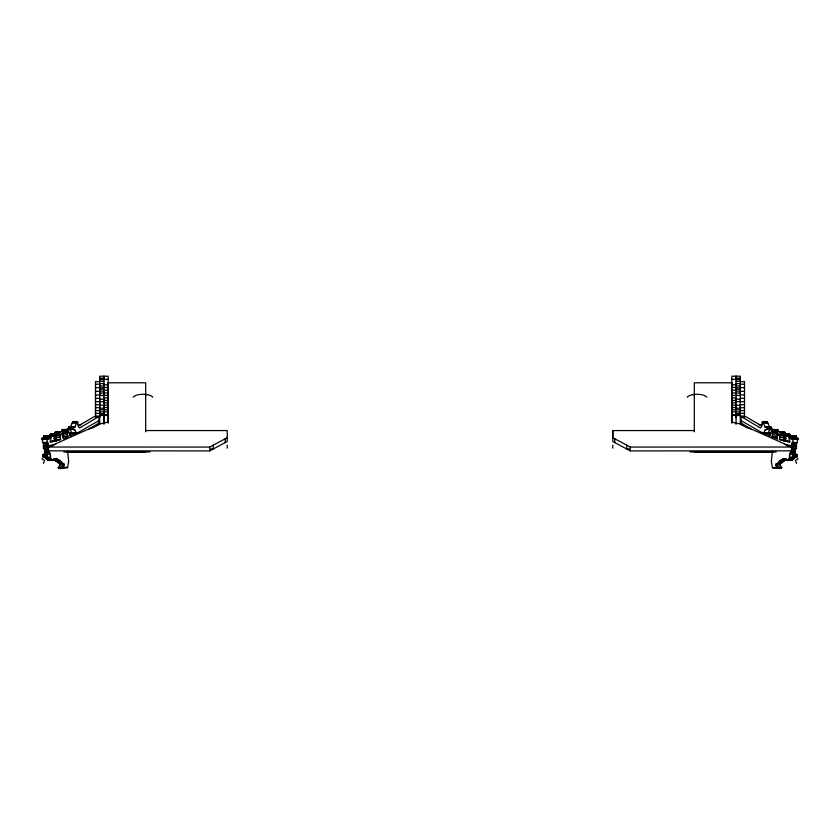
<?xml version="1.0" encoding="UTF-8"?>
<svg xmlns="http://www.w3.org/2000/svg" width="840" height="840" viewBox="0 0 840 840"><rect width="100%" height="100%" fill="white"/><g stroke="black" fill="none" stroke-linecap="round" stroke-linejoin="round"><path stroke-width="1.26" d="M107.027 422.331L100.317 423.78L48.531 447.038L48.531 450.849L209.716 450.901L227.22 441.515L227.22 430.563L145.677 430.553M95.508 414.435L95.508 415.622M95.498 411.642L95.508 412.755M95.498 408.755L95.508 409.763M95.498 403.337L95.498 402.822M95.498 400.092L95.498 399.473M99.719 416.955L99.719 411.863L108.15 411.81M99.719 405.101L99.719 408.251L103.939 408.251L103.939 409.784L99.719 409.784L99.719 407.988M99.719 395.588L99.719 393.036L103.939 393.036L103.939 395.472L99.719 395.472M99.719 381.749L95.498 381.518L95.508 417.281M103.939 415.506L103.939 424.337M103.939 411.863L103.939 414.855L99.719 414.855M103.939 408.251L103.939 399.242L99.719 399.242M103.939 379.397L103.939 376.194L103.95 423.213M145.677 431.834L145.688 382.778L108.15 382.778L108.15 422.331L107.468 422.331M209.716 450.901L209.716 447.069L227.22 437.693M213.266 445.169L213.266 449.001L210.662 449.001M225.225 442.586L225.225 438.753M227.22 445.179L227.22 448.151M612.78 448.151L612.78 445.179M731.84 423.192L731.85 376.194L740.282 376.194L740.282 381.308L736.061 381.266M736.061 424.337L736.061 376.194L736.061 379.397M740.282 424.221L740.282 378.641M744.492 417.281L744.502 381.507L740.282 381.749M772.391 451.364L771.341 461.454L772.422 467.67L777.683 467.513L772.422 467.659L781.536 468.479L781.756 467.596A4.064 2.877 -90 0 1 780.518 465.728L780.465 465.518A4.799 3.392 -90 0 1 780.318 464.867L780.213 463.89L786.534 459.092M747.6 428.054L741.122 424.483L741.143 416.546L745.615 416.546L761.187 425.659L758.562 424.358M791.5 437.367L789.254 437.367A1.365 0.966 -90 0 0 788.981 438.197L788.97 438.638A1.155 0.819 -90 0 1 789.17 439.562L789.359 440.181A2.058 1.449 -90 0 1 789.59 440.874A4.41 3.119 -90 0 1 789.631 442.292L779.425 439.373A1.502 1.06 -90 0 0 779.489 438.764A1.47 1.04 -90 0 1 779.678 438.302A1.228 0.871 -90 0 0 779.793 437.703L779.95 437.304A1.092 0.777 -90 0 0 780.056 436.716A2.121 1.502 -90 0 0 779.583 435.624L780.139 434.647A2.898 2.047 -90 0 0 780.087 435.257L784.571 435.257A1.05 0.745 -90 0 0 784.938 434.637A1.334 0.945 -90 0 0 784.97 434.291M785.337 440.223L783.856 439.373A1.502 1.06 -90 0 0 783.962 438.764A1.47 1.04 -90 0 1 784.161 438.302A1.228 0.871 -90 0 0 784.266 437.766L784.424 437.304A1.092 0.777 -90 0 0 784.529 436.716A2.121 1.502 -90 0 0 784.056 435.624L784.077 434.711M791.543 445.032L792.099 448.581L796.572 448.581L796.047 445.043L791.543 445.032L792.351 442.481A6.773 4.788 -90 0 0 792.95 441.252A1.575 1.113 -90 0 0 793.107 440.076L793.044 439.079L797.979 439.278A1.06 0.745 -90 0 0 797.979 438.764L796.961 438.039M795.932 448.592L795.942 446.492M796.037 447.909L796.824 442.491A6.773 4.788 -90 0 0 797.433 441.252A1.575 1.113 -90 0 0 797.58 440.076L797.811 439.457M797.822 457.989L797.811 459.218L795.375 460.435L796.603 463.418M795.459 438.007L797.696 437.934L792.698 437.871L792.225 439.73L791.837 437.22M50.809 434.679A1.312 0.924 90 0 0 50.557 433.86L55.041 433.86A1.312 0.924 90 0 1 55.293 434.753L55.43 435.981A2.216 1.565 90 0 1 55.66 436.874A1.407 0.997 90 0 1 55.566 437.63L55.755 438.354A2.699 1.911 90 0 1 56.333 439.288L56.081 439.488A4.609 3.255 90 0 1 55.493 439.435L55.419 439.667A1.869 1.323 90 0 0 56.112 440.391L56.553 440.822L50.368 442.292A4.41 3.119 90 0 1 50.41 440.874A2.058 1.449 90 0 1 50.642 440.181L50.831 439.562A1.155 0.819 90 0 1 51.009 438.69L51.041 438.27A1.365 0.966 90 0 0 50.746 437.367L48.499 437.367M92.4 428.054L98.879 424.483L98.858 416.546L94.385 416.546L78.813 425.659L81.438 424.358M68.093 433.01L70.329 433.02L69.783 433.577A3.581 2.531 90 0 0 69.52 432.873L69.048 432.138A3.15 2.226 90 0 0 68.712 431.812C67.715 427.287 65.09 431.634 67.63 432.096A1.89 1.334 90 0 1 67.347 433.072L67.452 434.175A2.415 1.701 90 0 1 67.567 434.963L67.589 435.057A1.732 1.228 90 0 1 67.924 436.118C65.677 439.299 61.52 440.265 63.452 436.118A1.732 1.228 90 0 0 63.157 435.151L63.095 434.963A2.415 1.701 90 0 0 62.979 434.175L62.853 433.136A1.89 1.334 90 0 0 63.147 432.096L62.738 431.172M777.42 438.89L772.338 437.105L772.075 436.118A1.732 1.228 -90 0 1 772.37 435.151L772.433 434.963A2.415 1.701 -90 0 1 772.548 434.175L772.663 433.062A1.89 1.334 -90 0 1 772.38 432.096C774.869 431.582 772.286 427.298 771.288 431.812A3.15 2.226 -90 0 0 770.952 432.138L770.48 432.863A3.581 2.531 -90 0 0 770.217 433.577L770.585 433.471M789.978 436.244C791.826 436.139 789.285 432.327 786.744 434.637M70.329 433.01L70.361 435.435A2.394 1.691 90 0 1 70.119 435.75L79.233 431.959L98.868 420.63M44.09 436.233L43.586 436.139A1.67 1.186 90 0 0 43.722 436.663L48.195 436.663A1.67 1.186 90 0 1 48.069 436.128L48.573 436.506A3.16 2.236 90 0 1 48.867 437.252A1.628 1.155 90 0 1 49.035 437.987L49.087 438.207A1.218 0.861 90 0 1 49.193 438.784L48.741 438.858M777.158 438.931L776.696 436.233A2.373 1.68 -90 0 0 776.99 436.548L777.861 435.55M43.617 437.955L43.68 437.315M45.339 452.624L45.16 451.332L46.284 449.327L43.428 448.592L43.418 445.431L47.891 445.431L48.458 445.032L47.649 442.481A6.773 4.788 90 0 1 47.051 441.252A1.575 1.113 90 0 1 46.893 440.076L46.956 439.079L42.021 439.278A1.06 0.745 90 0 1 42.021 438.774L42.305 437.997L47.303 437.871L47.775 439.73L48.184 437.136M789.191 434.679A1.312 0.924 -90 0 1 789.443 433.85L784.959 433.85A1.312 0.924 -90 0 0 784.707 434.753L784.602 436.034A2.216 1.565 -90 0 0 784.34 436.874A1.407 0.997 -90 0 0 784.434 437.63L784.266 438.312A2.699 1.911 -90 0 0 783.668 439.288L783.92 439.488A4.609 3.255 -90 0 0 784.508 439.435L784.581 439.667A1.869 1.323 -90 0 1 783.888 440.391L783.447 440.822L787.92 440.822M54.957 434.133L53.771 435.572L54.495 436.244A1.365 0.966 90 0 1 54.338 437.64A1.228 0.861 90 0 0 54.023 438.281A3.864 2.73 90 0 0 54.17 439.625L54.526 441.409L50.043 441.409M777.063 468.479L777.284 467.596A4.064 2.877 -90 0 1 776.034 465.728L775.981 465.518A4.799 3.392 -90 0 1 775.845 464.867C778.544 462.336 782.439 456.55 787.017 460.341L789.38 458.451L789.579 453.474L790.828 452.624L795.302 452.634L795.49 451.332L794.42 450.167L794.798 448.906L791.784 449.327L792.908 451.332L792.729 452.624M791.847 437.724L796.383 437.955M55.157 432.537L55.325 432.39A1.46 1.029 90 0 1 55.566 431.781L60.239 431.687L60.501 432.317A2.982 2.111 90 0 0 60.9 432.726A1.166 0.819 90 0 1 61.131 433.325L63.011 436.548A2.373 1.68 90 0 0 63.231 436.296L67.809 436.495M71.715 423.602L71.589 424.473M783.437 440.664L784.707 440.486M62.58 431.151L62.38 431.77L62.276 429.566L67.483 429.524L62.276 429.576M55.902 458.84C58.916 459.344 62.286 462.315 64.155 464.867A4.799 3.392 90 0 1 64.019 465.518L63.956 465.728A4.064 2.877 90 0 1 62.716 467.596L62.937 468.479L66.087 467.292L67.578 467.67L68.66 461.454L67.609 451.364M53.256 434.637C50.652 432.369 48.163 436.139 50.022 436.244M49.728 436.391L54.316 436.464L52.952 436.265M45.948 453.474L44.699 452.634L44.51 451.332L45.581 450.167L45.203 448.906L48.216 449.327L47.093 451.332L47.271 452.624M765.25 429.996L766.29 429.733A1.292 0.913 -90 0 0 766.794 429.366L766.962 428.106A1.691 1.197 -90 0 0 766.752 427.98L766.111 427.056A3.003 2.121 -90 0 0 765.461 426.972L764.589 426.731A3.433 2.425 -90 0 1 764.621 425.733L763.329 423.161L768.201 423.402M741.132 420.63L760.767 431.959L769.881 435.75A2.394 1.691 -90 0 1 769.639 435.435L769.671 433.01L771.908 433.01M766.909 429.125L771.393 429.125L771.519 428.169A1.691 1.197 -90 0 0 771.151 427.959L766.647 427.98M793.002 439.215L797.591 439.226M772.191 436.495L776.549 436.118A1.732 1.228 -90 0 1 776.843 435.151L776.905 434.963A2.415 1.701 -90 0 1 777.021 434.175L777.147 433.136A1.89 1.334 -90 0 1 776.853 432.096L777.263 431.183M793.338 439.457L793.506 439.278A1.06 0.745 -90 0 0 793.506 438.764L792.698 437.871M54.663 433.86L55.083 432.632M55.03 434.291A1.334 0.945 90 0 0 55.062 434.637A1.05 0.745 90 0 0 55.43 435.267L59.913 435.257A1.05 0.745 90 0 1 59.546 434.637A1.334 0.945 90 0 1 59.504 434.291A1.848 1.312 90 0 1 59.23 434.018L59.85 432.358A1.46 1.029 90 0 1 60.039 431.781L55.923 431.991M63.147 432.096L67.641 431.918M54.548 434.616L53.067 434.637M790.828 452.624L791.007 451.332L795.49 451.332M791.889 459.218L791.291 458.042L788.918 460.341L785.81 459.144M794.661 452.624L794.84 451.332L793.716 449.327L796.572 448.592M792.771 454.745L797.034 454.87L796.824 456.614L795.596 457.475A1.208 0.861 -90 0 0 794.997 457.748L790.976 457.737A1.208 0.861 -90 0 1 791.564 457.464L793.075 455.942L793.013 454.86L792.089 454.398A1.607 1.134 -90 0 0 791.123 453.201L790.02 453.474L789.779 458.462A2.877 2.037 -90 0 0 790.965 457.727M53.466 459.092L55.461 460.856L60.606 460.981M71.537 424.526L70.907 425.744A3.433 2.425 90 0 1 70.938 426.731L70.686 427.119M796.961 438.942L796.708 439.74M785.337 433.86L780.675 433.388L780.202 432.39A1.46 1.029 -90 0 0 779.961 431.781L784.434 431.781A1.46 1.029 -90 0 1 784.634 432.358L784.844 432.537M74.749 429.996L73.71 429.733A1.292 0.913 90 0 1 73.206 429.366L68.607 429.125L68.481 428.169A1.691 1.197 90 0 1 68.849 427.959C82.593 427.623 64.596 428.022 69.405 427.056A3.003 2.121 90 0 1 70.067 426.983L70.539 427.119M73.269 427.675L73.889 427.056A3.003 2.121 90 0 1 74.54 426.972L75.411 426.731A3.433 2.425 90 0 0 75.38 425.733L77.165 421.596A1.386 0.977 90 0 1 77.763 422.016A1.774 1.25 90 0 1 77.983 423.843A1.428 1.008 90 0 0 78.026 424.872M795.911 436.233L796.415 436.139A1.67 1.186 -90 0 1 796.278 436.663L791.805 436.663A1.67 1.186 -90 0 0 791.931 436.128L791.448 436.58A3.16 2.236 -90 0 0 791.133 437.241A1.628 1.155 -90 0 0 790.965 437.987L790.913 438.207A1.218 0.861 -90 0 0 790.808 438.784L791.259 438.858M778.964 468.479L779.184 467.596A4.064 2.877 -90 0 1 777.935 465.728L777.882 465.518A4.799 3.392 -90 0 1 777.746 464.867L777.641 463.89L784.602 459.092M780.896 468.489L781.116 467.596A4.2 2.972 -90 0 1 779.667 464.867C780.759 462.525 784.15 460.1 786.618 459.501M42.189 439.457L42.42 440.076A1.575 1.113 90 0 0 42.567 441.252A6.773 4.788 90 0 0 43.176 442.491L43.963 447.909M59.913 435.257A2.898 2.047 90 0 0 59.861 434.647L60.417 435.624A2.121 1.502 90 0 0 59.945 436.716A1.092 0.777 90 0 0 60.05 437.304L60.218 437.703A1.228 0.871 90 0 0 60.323 438.302A1.47 1.04 90 0 1 60.512 438.764A1.502 1.06 90 0 0 60.627 439.373L56.553 440.822L52.08 440.822M46.662 439.457L46.494 439.278A1.06 0.745 90 0 1 46.494 438.764L47.303 437.871M769.514 427.067L769.871 426.962A3.003 2.121 -90 0 1 770.595 427.056L771.299 427.602L766.825 427.592M773.388 429.965L777.903 430.028L777.662 431.75L777.42 431.151M63.284 436.527L63.189 437.105L67.746 437M773.567 430.385L778.071 430.427M772.254 437L776.811 437.105L776.748 436.569M785.169 433.356L784.917 432.632M784.077 431.991L779.762 431.687L779.499 432.317A2.982 2.111 -90 0 1 779.1 432.726A1.166 0.819 -90 0 0 778.869 433.314L777.945 435.425M50.746 437.356L50.463 437.661A1.722 1.218 90 0 0 50.106 437.703L49.193 438.784M44.005 457.286L48.437 457.475A1.208 0.861 90 0 1 49.024 457.748L45.003 457.737A1.208 0.861 90 0 0 44.404 457.464L43.176 456.624L42.966 454.86L47.943 454.346A1.607 1.134 90 0 1 48.877 453.201L49.98 453.474L50.316 458.472A2.877 2.037 90 0 1 49.035 457.727M48.206 457.433L46.925 455.942L47.282 454.755M54.663 440.223L56.144 439.373A1.502 1.06 90 0 1 56.038 438.764A1.47 1.04 90 0 0 55.839 438.302A1.228 0.871 90 0 1 55.734 437.766L55.577 437.304A1.092 0.777 90 0 1 55.471 436.716A2.121 1.502 90 0 1 55.944 435.624L55.923 434.7M771.393 429.125L771.267 429.366A1.292 0.913 -90 0 1 770.763 429.733L769.734 430.007A2.489 1.764 -90 0 0 768.884 431.372A3.696 2.615 -90 0 1 768.537 432.274M42.378 439.299L46.998 439.215M772.569 434.102L777.074 434.038M46.242 445.841L46.001 448.581L47.785 448.896M66.99 429.471L62.402 429.702M66.759 431.613L62.276 431.624L66.78 431.718M69.479 433.314L70.423 433.367M77.165 421.596L72.692 421.596L72.188 423.171L76.629 423.181M73.122 429.167L73.038 428.106A1.691 1.197 90 0 1 73.248 427.98L73.458 428.022M785.862 436.044L790.608 435.918L785.505 436.244A1.365 0.966 -90 0 0 785.663 437.64A1.228 0.861 -90 0 1 785.977 438.281A3.864 2.73 -90 0 1 785.831 439.625L785.474 441.409L789.957 441.409M784.245 438.354L785.547 438.186M49.319 453.033L44.856 453.243A1.607 1.134 90 0 0 43.932 454.356L43.208 454.755M741.143 416.546L760.421 428.001L761.649 426.584A1.89 1.344 -90 0 0 761.786 425.964A1.901 1.344 -90 0 1 761.975 424.862M783.342 458.766L782.807 458.923M777.725 429.576L772.517 429.597L777.903 430.028M784.098 458.84L782.891 458.766M769.671 433.02L770.165 433.534M56.28 439.467L55.03 439.467L60.627 439.373M776.937 429.671L777.599 429.702M63.378 436.317L67.914 436.223M53.886 435.278L49.455 435.225M787.017 460.341L791.5 460.341L793.832 458.472A2.877 2.037 -90 0 0 794.986 457.727M791.9 460.026L793.832 458.462L790.85 460.341M45.108 451.657L45.98 450.692M777.735 431.351L773.377 431.298M43.418 445.431L48.458 445.032M771.215 427.675L766.542 428.022M98.858 416.546L79.58 428.001L78.383 426.626A1.89 1.344 90 0 1 78.215 425.964A1.901 1.344 90 0 0 78.026 424.872M98.847 423.003L89.208 429.104M777.882 431.036L773.409 431.036L778.008 430.889M55.325 432.39L59.85 432.358M69.752 434.364L72.492 433.115L75.852 433.115M54.191 459.144L51.083 460.341L48.71 458.042L48.111 459.218M784.739 440.381L783.489 440.381M45.014 457.737A2.877 2.037 90 0 0 46.2 458.483L48.499 460.341L52.983 460.341L57.11 458.766M796.037 446.681L796.582 446.492L796.047 446.481M796.793 454.755L796.078 454.346A1.607 1.134 -90 0 0 795.154 453.201L790.682 453.033M55.703 444.339L47.891 445.882M52.941 445.757L48.437 446.681L43.418 446.492L43.963 446.681M773.189 429.576L777.242 429.555M792.215 448.896L794 448.581L793.758 445.841M777.998 430.721L773.525 430.721M687.236 397.142A10.342 4.242 0 0 1 692.864 394.611L694.911 394.349A10.342 4.242 0 0 1 706.85 397.142M692.864 394.622L694.312 394.433M54.926 432.925L59.504 432.905M785.064 434.185L786.093 435.907M793.8 458.472L789.38 458.451M763.035 433.115L767.928 433.104A3.497 2.468 -90 0 0 768.526 432.274M764.148 433.115L767.928 433.104M48.101 460.026L46.169 458.462L49.151 460.341M43.418 446.492L43.953 446.481M731.85 389.351L731.85 422.331L732.974 422.331M99.719 378.221L103.939 378.221M736.061 378.221L740.282 378.221L740.282 379.397L731.85 379.344M99.719 379.397L108.15 379.344M103.939 381.266L99.719 381.266L99.719 376.194L108.15 376.194L108.161 423.192M99.719 383.607L103.939 383.607M736.061 383.607L740.282 383.607M95.498 384.195L99.719 384.195M740.282 384.195L744.502 384.195M103.939 384.783L108.15 384.783M731.85 384.783L736.061 384.783M99.719 385.949L103.939 385.949M736.061 385.949L740.282 385.949M103.939 387.492L108.15 387.492M731.85 387.492L736.061 387.492M95.498 387.618L99.719 387.618M740.282 387.618L744.502 387.618M99.719 387.828L103.939 387.828M736.061 387.828L740.282 387.828M99.719 389.235L103.939 389.235M736.061 389.235L740.282 389.235M103.939 390.212L108.15 390.212M731.85 390.212L736.061 390.212M99.719 391.104L103.939 391.104M736.061 391.104L740.282 391.104M99.719 391.377L95.498 391.251M740.282 391.377L744.502 391.377M103.939 392.983L108.15 392.983M731.85 392.983L736.061 392.983M736.061 393.036L740.282 393.036M99.719 394.947L95.498 395.062M740.282 394.947L744.502 394.947M103.939 395.419L108.15 395.419M731.85 395.419L740.282 395.472M103.939 397.929L108.15 397.929M731.85 397.929L736.061 397.929M95.498 398.339L99.719 398.328M740.282 398.328L744.502 398.339M103.939 400.449L108.15 400.449M731.85 400.449L736.061 400.449M95.498 401.615L103.939 401.699M744.502 401.615L736.061 401.699L736.061 399.242L740.282 399.242L740.282 401.699M103.939 402.854L108.15 402.854M731.85 402.854L736.061 402.854M95.498 404.733L99.719 404.733M740.282 404.733L744.502 404.733M103.939 405.206L108.15 405.206M731.85 405.206L736.061 405.206M103.939 405.248L99.719 405.248L99.719 399.157M740.282 405.248L736.061 405.248L736.061 408.251L740.282 408.251L740.282 405.122M103.939 407.547L108.15 407.547M731.85 407.547L736.061 407.547M95.498 407.715L99.719 407.715M740.282 407.715L744.502 407.715M103.939 409.731L108.15 409.731M731.85 409.731L740.282 409.784M95.498 410.571L99.719 410.571M740.282 410.571L744.502 410.571M731.85 411.81L740.282 411.863L740.282 414.855L736.061 414.855L736.061 411.863M95.498 413.375L99.719 413.375M740.282 413.375L744.502 413.375M103.939 413.574L99.719 413.679M736.061 413.574L740.282 413.574M103.939 414.803L108.15 414.803M731.85 414.803L736.061 414.803M99.719 415.506L108.161 415.443M731.84 415.443L740.282 415.506M95.498 416.168L99.719 416.168M740.282 416.168L744.502 416.168M761.975 424.862A1.428 1.008 -90 0 0 762.017 423.843A1.774 1.25 -90 0 1 762.248 422.016A1.386 0.977 -90 0 1 762.836 421.586L767.308 421.596L767.718 423.087M70.938 426.731L75.411 426.731M764.589 426.731L769.314 427.119M68.838 427.119L73.889 427.056M766.111 427.056L771.162 427.119M68.691 427.298L73.941 427.182M766.059 427.182L771.309 427.298M68.66 427.445L73.133 427.445M766.868 427.445L771.341 427.445M68.239 428.169L72.965 428.169M767.036 428.169L771.76 428.169M68.177 428.295L72.65 428.295M767.351 428.295L771.824 428.295M68.187 428.484L72.67 428.484M767.329 428.484L771.813 428.484M62.097 430.028L66.612 429.965M61.961 430.385L66.434 430.385M62.002 430.721L66.476 430.721M732.533 422.331L739.683 423.78L791.469 447.038L791.469 450.849L630.284 450.901L612.78 441.515L612.78 430.563L694.323 430.553M61.992 430.889L66.591 431.036L62.118 431.036M62.223 431.298L66.696 431.298M773.241 431.613L777.725 431.624L773.22 431.718M772.359 431.918L776.843 432.012M780.202 432.39L784.675 432.39M55.052 432.684L59.525 432.684M780.476 432.684L784.949 432.684M780.591 432.915L785.159 433.02M68.66 429.219L68.733 429.366A1.292 0.913 90 0 0 69.237 429.733L70.266 430.007A2.489 1.764 90 0 1 71.117 431.382A3.696 2.615 90 0 0 71.463 432.274A3.497 2.468 90 0 0 72.072 433.104L76.965 433.115M59.325 433.388L54.831 433.356M769.577 433.367L770.522 433.314M62.927 434.038L67.431 434.102M59.504 434.291L53.382 434.322L54.611 434.364M780.087 435.257A1.05 0.745 -90 0 0 780.454 434.637A1.334 0.945 -90 0 0 780.497 434.291L786.618 434.322L785.389 434.364M60.176 434.48L59.388 434.501L59.965 434.742M779.825 434.48L780.612 434.501L780.034 434.742M785.452 434.543L786.933 434.637M52.826 434.826L54.075 434.826M785.925 434.826L787.175 434.826M56.091 435.183L60.575 435.183M779.425 435.183L783.909 435.183M786.114 435.278L790.545 435.225M52.521 435.572L53.771 435.572M55.944 435.624L60.417 435.624M69.825 435.729L71.085 435.729M768.915 435.729L770.175 435.729M779.583 435.624L784.056 435.624M786.23 435.572L787.479 435.572M43.659 435.907L48.426 435.887M53.938 435.907L49.287 435.834L54.138 436.044M791.574 435.887L796.341 435.907M43.596 436.044L48.132 435.907M791.868 435.907L796.404 436.044M49.896 436.254L54.369 436.254M772.149 436.306L776.622 436.306M785.631 436.254L790.104 436.317M787.049 436.265L785.642 436.359L790.272 436.443M55.577 437.304L60.05 437.304M779.95 437.304L784.424 437.304M43.68 437.724L48.153 437.724M54.401 437.861L55.807 437.987L54.485 438.07M785.6 437.861L784.193 437.987L785.516 438.07M44.541 438.007L42.305 437.934L43.04 438.039M54.453 438.186L55.734 438.312M42.095 438.449L46.568 438.449M793.433 438.449L797.905 438.449M42.105 438.606L46.578 438.606M793.422 438.606L797.895 438.606M42.021 438.764L46.494 438.764M793.506 438.764L797.979 438.764M42.021 439.278L47.029 439.331M779.425 439.373L784.97 439.467L783.678 439.415M792.971 439.331L797.979 439.278M55.849 439.761L60.323 439.761M779.678 439.761L784.15 439.761M55.262 440.381L56.511 440.381M55.293 440.486L56.563 440.591M43.176 442.491L47.649 442.481M792.351 442.481L796.824 442.491M43.249 443.048L47.723 443.048M792.278 443.048L796.75 443.048M43.523 443.646L47.995 443.646M792.005 443.646L796.477 443.646M791.837 444.738L796.32 444.738M792.11 445.431L796.582 445.431L796.047 445.043M796.582 446.492L791.564 446.681L787.059 445.757M48.531 447.038L209.716 447.069M612.78 437.693L630.284 447.069L791.469 447.038M43.428 448.581L47.901 448.581L47.891 445.431M629.339 449.001L626.735 449.001L626.735 445.169M45.644 449.327L48.216 449.327M791.784 449.327L794.356 449.327M45.581 450.167L48.163 450.156M791.837 450.156L794.42 450.167M44.51 451.332L48.993 451.332L49.172 452.624L50.421 453.474L50.62 458.451L52.983 460.341M66.454 451.952L145.677 451.941M694.323 451.941L773.546 451.952M63.851 451.973L149.898 451.952M690.102 451.952L776.15 451.973M44.699 452.634L49.172 452.624M44.856 453.233L48.877 453.233M791.123 453.233L795.144 453.233M43.922 454.346L47.943 454.346M792.089 454.398L796.078 454.346M42.966 454.86L46.988 454.86M793.013 454.86L797.034 454.86M42.913 455.028L46.935 455.028M793.065 455.028L797.087 455.028M42.809 455.332L46.83 455.332M793.17 455.332L797.192 455.332M42.893 455.942L46.925 455.942M793.075 455.942L797.107 455.942M43.176 456.614L47.502 456.656M792.498 456.656L796.824 456.614M791.795 457.433L795.995 457.286M44.174 457.443L48.437 457.475M791.564 457.475L795.827 457.443M50.62 458.451L46.2 458.472M57.246 459.007L56.658 458.766M53.382 459.501L58.937 459.68M781.064 459.68L785.537 459.68M47.45 460.026L51.933 460.026M788.067 460.026L792.55 460.026M779.394 460.981L783.867 460.981L780.213 463.89L775.74 463.89M64.26 463.89L59.787 463.89L56.133 460.981L59.787 463.89L59.682 464.867A4.799 3.392 90 0 1 59.535 465.528L59.483 465.728A4.064 2.877 90 0 1 58.244 467.596L58.464 468.489L62.937 468.489M62.738 465.612L63.987 465.602M776.013 465.602L777.263 465.612M58.244 467.596L62.716 467.596M777.284 467.596L781.756 467.596M73.353 427.98L68.786 427.675M152.765 397.142A10.342 4.242 0 0 0 147.137 394.611L145.089 394.349A10.342 4.242 0 0 0 133.15 397.142M147.137 394.622L145.089 394.359M792.11 445.882L784.298 444.339M54.516 459.638L60.428 463.89L60.323 464.867A4.2 2.972 90 0 1 58.895 467.628L59.105 468.489M768.526 424.578L769.094 425.744A3.433 2.425 -90 0 0 769.062 426.731M767.508 433.115L770.249 434.364M780.675 433.388L780.77 434.018A1.848 1.312 -90 0 1 780.497 434.291M750.792 429.104L741.153 423.003M763.298 423.14L762.836 421.596M794.021 450.702L794.892 451.647M55.398 459.092L62.36 463.89L62.255 464.867A4.799 3.392 90 0 1 62.118 465.518L62.055 465.728A4.064 2.877 90 0 1 60.816 467.596L61.037 468.479M790.808 438.784L789.925 437.724A1.722 1.218 -90 0 0 789.537 437.661L789.254 437.356M768.411 424.473L768.285 423.602M43.04 438.942L43.291 439.74M43.397 463.418L44.625 460.435L42.189 459.218L42.179 457.989M44.058 446.492L44.069 448.592M736.061 415.506L736.061 417.795M694.323 431.834L694.312 382.778L731.85 382.778L731.85 386.431M630.284 447.069L630.284 450.901M614.775 438.753L614.775 442.586M612.78 430.563L612.78 436.769M99.719 423.402L99.719 423.969M95.498 388.175L95.498 389.183M95.498 391.661L95.498 392.532M95.498 395.356L95.508 396.322M95.498 405.489L95.508 406.634M744.502 388.185L744.502 388.846M99.719 378.641L99.719 424.221M789.957 436.411A1.365 0.966 -90 0 0 790.135 437.64A1.228 0.861 -90 0 1 790.388 438.05M766.721 422.016A1.386 0.977 -90 0 1 767.308 421.586M784.571 435.257A2.898 2.047 -90 0 1 784.613 434.647M763.455 433.104A3.497 2.468 -90 0 0 764.053 432.274A3.696 2.615 -90 0 0 764.4 431.372A2.489 1.764 -90 0 1 765.25 429.996M50.043 436.411A1.365 0.966 90 0 1 49.865 437.64A1.228 0.861 90 0 0 49.613 438.05M72.692 421.596A1.386 0.977 90 0 1 73.28 422.016M55.388 434.658A2.898 2.047 90 0 1 55.43 435.267M76.545 433.104A3.497 2.468 90 0 1 75.947 432.274A3.696 2.615 90 0 1 75.6 431.372A2.489 1.764 90 0 0 74.749 429.996M62.864 433.062L67.326 433.136L62.864 433.062M767.54 422.069L763.056 422.069L767.54 422.069M795.302 452.634L794.052 453.474L795.302 452.634M54.821 459.165L51.723 460.341L54.821 459.165M76.944 422.069L72.461 422.069L76.955 422.132M777.137 433.062L772.663 433.062L777.147 433.146M66.791 467.513L62.318 467.502L67.578 467.67L66.791 467.502M788.277 460.341L785.179 459.165L788.277 460.341"/></g></svg>
